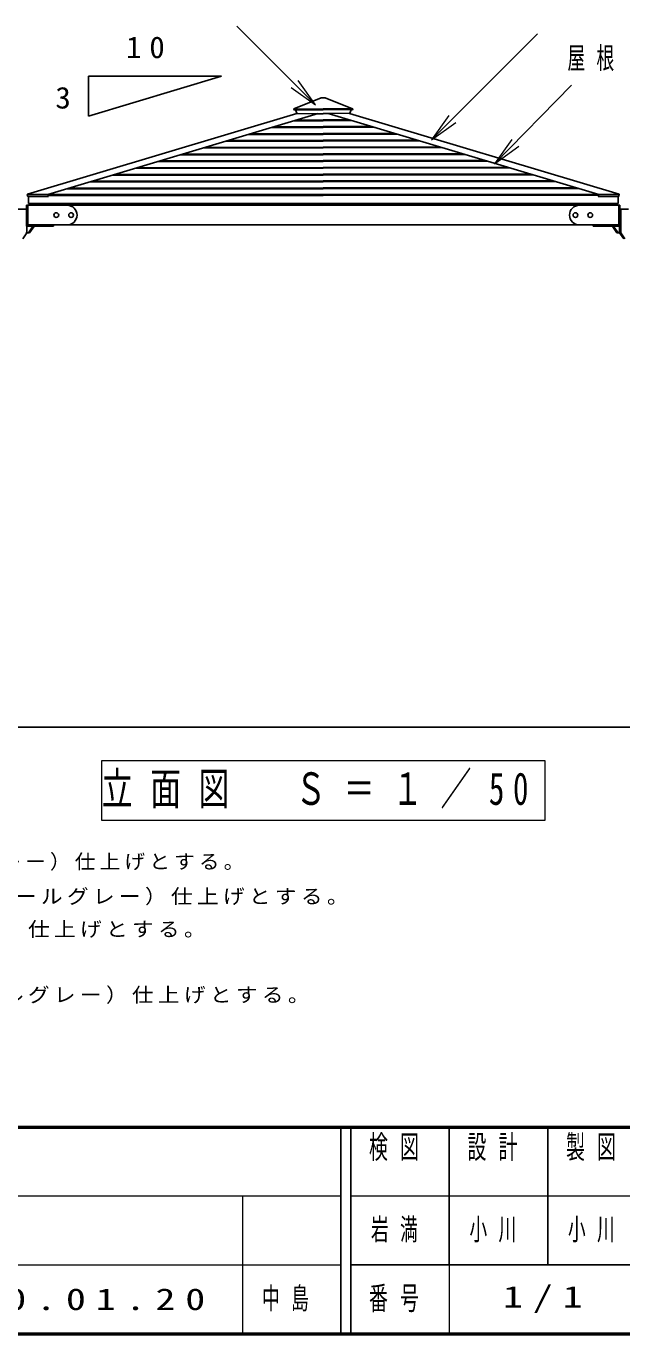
# Model space of a CAD drawing. Units: millimetres on the paper, scale 1:50. Extents: x -365 to 200, y 0 to 257.
# Drawn here: x -270.5 to -210, y 0 to 132.8 of the extents above; entities that cross this region are included whole.
import ezdxf
from ezdxf.enums import TextEntityAlignment as Align

# ---------------------------------------------------------------- set-up
doc = ezdxf.new("R2010")
doc.units = ezdxf.units.MM
doc.layers.add('LY_1', color=7, linetype='Continuous', lineweight=25)
doc.layers.add('LY_2', color=7, linetype='Continuous', lineweight=13)
doc.styles.add('ＭＳ ゴシック', font='')
doc.styles.get('ＭＳ ゴシック').set_extended_font_data('MS Gothic')

# ---------------------------------------------------------------- blocks, each defined once
blk = doc.blocks.new('open_arrow')
at = {"color": 0, "linetype": 'Continuous', "lineweight": -2}
blk.add_lwpolyline([(7.5, 1.25), (0, 0), (7.5, -1.25)], dxfattribs=at)

msp = doc.modelspace()

# ---------------------------------------------------------------- linework, layer by layer
at = {"layer": 'LY_1', "lineweight": 13}
for p, q in [((-241.085, 124.807), (-249.072, 132.794)), ((-229.317, 121.244), (-218.537, 132.024)), ((-222.904, 118.805), (-215.088, 126.798)), ((-262.819, 58.203), (-262.819, 52.147)), ((-217.763, 58.203), (-262.819, 58.203)), ((-217.763, 52.147), (-217.763, 58.203)), ((-262.819, 52.147), (-217.763, 52.147))]:
    msp.add_line(p, q, dxfattribs=at)
at = {"layer": 'LY_1'}
for p, q in [((-264.118, 127.71), (-264.118, 123.666)), ((-264.118, 127.71), (-250.638, 127.71)), ((-264.118, 123.666), (-250.638, 127.71)), ((-270.369, 111.805), (-270.369, 114.205)), ((-270.231, 114.775), (-270.231, 115.486)), ((-240.291, 114.775), (-270.231, 114.775)), ((-240.291, 114.775), (-210.351, 114.775)), ((-210.351, 114.775), (-210.351, 115.486)), ((-210.213, 111.805), (-210.213, 114.205)), ((-210.086, 111.805), (-210.086, 114.205)), ((-270.793, 111.205), (-270.369, 111.805)), ((-270.1, 111.805), (-270.496, 111.805)), ((-270.228, 111.805), (-269.803, 112.405)), ((-270.1, 111.805), (-269.676, 112.405)), ((-269.803, 112.405), (-269.803, 112.605)), ((-269.676, 112.405), (-269.803, 112.405)), ((-269.676, 112.405), (-269.676, 112.605)), ((-210.906, 112.405), (-210.906, 112.605)), ((-210.906, 112.405), (-210.779, 112.405)), ((-210.481, 111.805), (-210.906, 112.405)), ((-210.779, 112.405), (-210.779, 112.605)), ((-210.354, 111.805), (-210.779, 112.405)), ((-210.481, 111.805), (-210.086, 111.805)), ((-209.788, 111.205), (-210.213, 111.805)), ((-209.661, 111.205), (-210.086, 111.805)), ((-343.409, 61.605), (-137.001, 61.605))]:
    msp.add_line(p, q, dxfattribs=at)
at = {"layer": 'LY_1', "color": 2}
for p, q in [((-243.272, 124.397), (-240.489, 125.505)), ((-240.489, 125.505), (-240.291, 125.505)), ((-240.092, 125.505), (-240.291, 125.505)), ((-237.309, 124.397), (-240.092, 125.505)), ((-243.283, 124.371), (-243.254, 124.297)), ((-243.12, 124.284), (-242.984, 123.944)), ((-237.462, 124.284), (-237.597, 123.944)), ((-237.298, 124.371), (-237.328, 124.297)), ((-270.291, 114.205), (-271.293, 114.205)), ((-210.291, 114.205), (-209.289, 114.205))]:
    msp.add_line(p, q, dxfattribs=at)
at = {"layer": 'LY_1', "color": 131}
for p, q in [((-242.962, 123.931), (-270.315, 115.725)), ((-240.796, 123.931), (-268.252, 115.695)), ((-239.785, 123.931), (-212.33, 115.695)), ((-237.62, 123.931), (-210.267, 115.725)), ((-270.276, 115.486), (-270.336, 115.685)), ((-268.189, 115.486), (-268.252, 115.695)), ((-212.392, 115.486), (-212.33, 115.695)), ((-210.305, 115.486), (-210.245, 115.685)), ((-270.291, 112.685), (-270.291, 114.525)), ((-270.291, 112.605), (-270.291, 114.205)), ((-270.276, 115.486), (-268.189, 115.486)), ((-270.211, 114.605), (-240.291, 114.605)), ((-270.191, 114.605), (-270.191, 114.669)), ((-240.291, 114.669), (-270.191, 114.669)), ((-269.311, 114.605), (-270.191, 114.605)), ((-270.111, 114.605), (-269.271, 114.605)), ((-269.255, 114.775), (-269.255, 114.725)), ((-240.291, 114.669), (-210.391, 114.669)), ((-210.371, 114.605), (-240.291, 114.605)), ((-210.305, 115.486), (-212.392, 115.486)), ((-211.327, 114.775), (-211.327, 114.725)), ((-210.471, 114.605), (-211.311, 114.605)), ((-211.271, 114.605), (-210.391, 114.605)), ((-210.391, 114.605), (-210.391, 114.669)), ((-210.291, 112.685), (-210.291, 114.525)), ((-210.291, 112.605), (-210.291, 114.205)), ((-269.676, 112.605), (-270.291, 112.605)), ((-270.211, 112.605), (-240.291, 112.605)), ((-210.371, 112.605), (-240.291, 112.605)), ((-210.906, 112.605), (-210.291, 112.605))]:
    msp.add_line(p, q, dxfattribs=at)
at = {"layer": 'LY_1', "color": 2, "lineweight": 13}
for p, q in [((-243.281, 124.39), (-240.291, 124.39)), ((-243.235, 124.284), (-240.291, 124.284)), ((-242.966, 123.931), (-240.291, 123.931)), ((-237.3, 124.39), (-240.291, 124.39)), ((-237.346, 124.284), (-240.291, 124.284)), ((-237.616, 123.931), (-240.291, 123.931))]:
    msp.add_line(p, q, dxfattribs=at)
at = {"layer": 'LY_1', "color": 12, "lineweight": 13}
for p, q in [((-240.981, 123.876), (-240.291, 123.876)), ((-239.601, 123.876), (-240.291, 123.876)), ((-245.578, 122.497), (-240.291, 122.497)), ((-245.264, 122.591), (-240.291, 122.591)), ((-243.279, 123.186), (-240.291, 123.186)), ((-242.965, 123.281), (-240.291, 123.281)), ((-237.617, 123.281), (-240.291, 123.281)), ((-237.302, 123.186), (-240.291, 123.186)), ((-235.318, 122.591), (-240.291, 122.591)), ((-235.003, 122.497), (-240.291, 122.497)), ((-250.176, 121.117), (-240.291, 121.117)), ((-249.861, 121.212), (-240.291, 121.212)), ((-247.877, 121.807), (-240.291, 121.807)), ((-247.563, 121.901), (-240.291, 121.901)), ((-233.019, 121.901), (-240.291, 121.901)), ((-232.705, 121.807), (-240.291, 121.807)), ((-230.72, 121.212), (-240.291, 121.212)), ((-230.406, 121.117), (-240.291, 121.117)), ((-254.773, 119.738), (-240.291, 119.738)), ((-254.459, 119.832), (-240.291, 119.832)), ((-252.475, 120.428), (-240.291, 120.428)), ((-252.16, 120.522), (-240.291, 120.522)), ((-228.421, 120.522), (-240.291, 120.522)), ((-228.107, 120.428), (-240.291, 120.428)), ((-226.123, 119.832), (-240.291, 119.832)), ((-225.808, 119.738), (-240.291, 119.738)), ((-259.371, 118.359), (-240.291, 118.359)), ((-259.057, 118.453), (-240.291, 118.453)), ((-257.072, 119.048), (-240.291, 119.048)), ((-256.758, 119.143), (-240.291, 119.143)), ((-223.824, 119.143), (-240.291, 119.143)), ((-223.509, 119.048), (-240.291, 119.048)), ((-221.525, 118.453), (-240.291, 118.453)), ((-221.211, 118.359), (-240.291, 118.359)), ((-263.968, 116.979), (-240.291, 116.979)), ((-263.654, 117.074), (-240.291, 117.074)), ((-261.67, 117.669), (-240.291, 117.669)), ((-261.355, 117.763), (-240.291, 117.763)), ((-219.226, 117.763), (-240.291, 117.763)), ((-218.912, 117.669), (-240.291, 117.669)), ((-216.927, 117.074), (-240.291, 117.074)), ((-216.613, 116.979), (-240.291, 116.979)), ((-266.267, 116.29), (-240.291, 116.29)), ((-265.953, 116.384), (-240.291, 116.384)), ((-214.629, 116.384), (-240.291, 116.384)), ((-214.314, 116.29), (-240.291, 116.29))]:
    msp.add_line(p, q, dxfattribs=at)
at = {"layer": 'LY_1', "color": 4}
for q in [(-270.291, 115.695), (-210.291, 115.695)]:
    msp.add_line((-240.291, 115.695), q, dxfattribs=at)
at = {"layer": 'LY_1', "color": 4, "lineweight": 13}
for p in [(-268.223, 115.6), (-212.358, 115.6)]:
    msp.add_line(p, (-240.291, 115.6), dxfattribs=at)
at = {"layer": 'LY_1', "color": 40}
for p, q in [((-266.291, 114.605), (-270.411, 114.605)), ((-270.411, 112.485), (-270.411, 114.605)), ((-214.291, 114.605), (-210.171, 114.605)), ((-210.171, 112.485), (-210.171, 114.605)), ((-266.291, 112.605), (-270.411, 112.605)), ((-270.411, 112.485), (-267.691, 112.485)), ((-267.691, 112.485), (-267.691, 112.605)), ((-214.291, 112.605), (-210.171, 112.605)), ((-212.891, 112.485), (-212.891, 112.605)), ((-210.171, 112.485), (-212.891, 112.485))]:
    msp.add_line(p, q, dxfattribs=at)
for centre in [(-267.391, 113.605), (-265.891, 113.605), (-214.691, 113.605), (-213.191, 113.605)]:
    msp.add_circle(centre, 0.24, dxfattribs=at)
at = {"layer": 'LY_1', "color": 2}
for centre, start, end in [((-243.265, 124.379), 111.7, 201.7), ((-243.235, 124.304), 201.7, 270), ((-242.966, 123.951), 196.7, 270), ((-237.616, 123.951), 270, 343.3), ((-237.346, 124.304), 270, 338.3), ((-237.317, 124.379), 338.3, 68.3)]:
    msp.add_arc(centre, 0.02, start, end, dxfattribs=at)
at = {"layer": 'LY_1', "color": 131}
for centre, radius, start, end in [((-270.306, 115.695), 0.032, 106.69924, 196.69924), ((-210.276, 115.695), 0.032, 343.30076, 73.30076), ((-270.211, 114.525), 0.08, 90, 180), ((-269.311, 114.725), 0.056, 270, 0), ((-211.271, 114.725), 0.056, 180, 270), ((-210.371, 114.525), 0.08, 0, 90), ((-270.211, 112.685), 0.08, 180, 270), ((-210.371, 112.685), 0.08, 270, 0)]:
    msp.add_arc(centre, radius, start, end, dxfattribs=at)
at = {"layer": 'LY_1', "color": 40}
for centre, start, end in [((-266.291, 113.605), 270, 90), ((-214.291, 113.605), 90, 270)]:
    msp.add_arc(centre, 1, start, end, dxfattribs=at)
at = {"layer": 'LY_2', "lineweight": 50}
for p, q in [((-365, 21), (0, 21)), ((-365, 0), (0, 0))]:
    msp.add_line(p, q, dxfattribs=at)
at = {"layer": 'LY_2', "lineweight": 25}
for p, q in [((-238.5, 21), (-238.5, 0)), ((-237.5, 21), (-237.5, 0)), ((-227.5, 21), (-227.5, 7)), ((-217.5, 21), (-217.5, 7)), ((-237.5, 7), (0, 7))]:
    msp.add_line(p, q, dxfattribs=at)
at = {"layer": 'LY_2'}
for p, q in [((-365, 14), (-238.5, 14)), ((-248.5, 14), (-248.5, 0)), ((-237.5, 14), (-182.5, 14)), ((-365, 7), (-238.5, 7)), ((-227.5, 7), (-227.5, 0))]:
    msp.add_line(p, q, dxfattribs=at)

# ---------------------------------------------------------------- block references
at = {"layer": 'LY_1', "lineweight": 13, "xscale": 0.4, "yscale": 0.4}
for p, rotation in [((-241.085, 124.807), 135), ((-229.317, 121.244), 45), ((-222.904, 118.805), 45.6)]:
    msp.add_blockref('open_arrow', p, dxfattribs=dict(at, rotation=rotation))

# ---------------------------------------------------------------- texts
at = {"layer": 'LY_1', "style": 'ＭＳ ゴシック', "width": 1.05}
msp.add_text('3', height=2.199, dxfattribs=at).set_placement((-266.705, 125.53), align=Align.MIDDLE_CENTER)
at = {"layer": 'LY_1', "style": 'ＭＳ ゴシック'}
for s, insert, char_height, attachment_point in [('\\T1.5;\\W1.05;10', (-257.95, 130.63), 2.199, 5), ('\\T1.64;\\W0.6;屋根：アルミ押出材', (-215.505, 129.448), 2.199, 4), ('\\T1.56;\\W0.7;立面図\u3000Ｓ＝１／50', (-262.791, 55.175), 3.299, 4), ('\\T1.2;\\W1.05;鋼材は、電気亜鉛メッキ処理の上、ポリエステル樹脂粉体塗装(チャコールグレー）仕上げとする。', (-360, 46.837), 1.466, 7), ('\\T1.2;\\W1.1;鋳鉄は、FCＤ450とし、亜鉛溶射処理の上、ウレタン樹脂塗料塗装（チャコールグレー）仕上げとする。', (-360, 43.503), 1.466, 7), ('\\T1.2;\\W1.1;アルミ合金鋳物は、AC3Aとし、ウレタン樹脂塗料塗装（チャコールグレー）仕上げとする。', (-360, 40.17), 1.466, 7), ('\\T1.2;\\W1.1;棟包はステンレス（SUS304）とし、ポリエステル樹脂粉体塗装（チャコールグレー）仕上げとする。', (-360, 33.503), 1.466, 7), ('\\T1.64;\\W0.6;岩満', (-232.5, 10.5), 2.199, 5), ('\\T1.64;\\W0.6;小川', (-222.5, 10.5), 2.199, 5), ('\\T1.64;\\W0.6;小川', (-212.5, 10.5), 2.199, 5), ('\\T1.5;\\W1.35;20.01.20', (-275.5, 3.5), 2.199, 4), ('\\T1.64;\\W0.6;中島', (-246.5, 3.5), 2.199, 4), ('\\T1.5;\\W1.35;1/1', (-217.5, 3.5), 2.199, 5)]:
    msp.add_mtext(s, dxfattribs=dict(at, insert=insert, char_height=char_height, attachment_point=attachment_point))
at = {"layer": 'LY_2', "color": 4, "char_height": 2.346, "style": 'ＭＳ ゴシック'}
for s, insert, attachment_point in [('\\T1.64;\\W0.6;検図', (-232.5, 20.167), 2), ('\\T1.64;\\W0.6;設計', (-222.5, 20.167), 2), ('\\T1.64;\\W0.6;製図', (-212.5, 20.167), 2), ('\\T1.64;\\W0.6;番号', (-232.5, 3.5), 5)]:
    msp.add_mtext(s, dxfattribs=dict(at, insert=insert, attachment_point=attachment_point))

doc.saveas('drawing.dxf')
